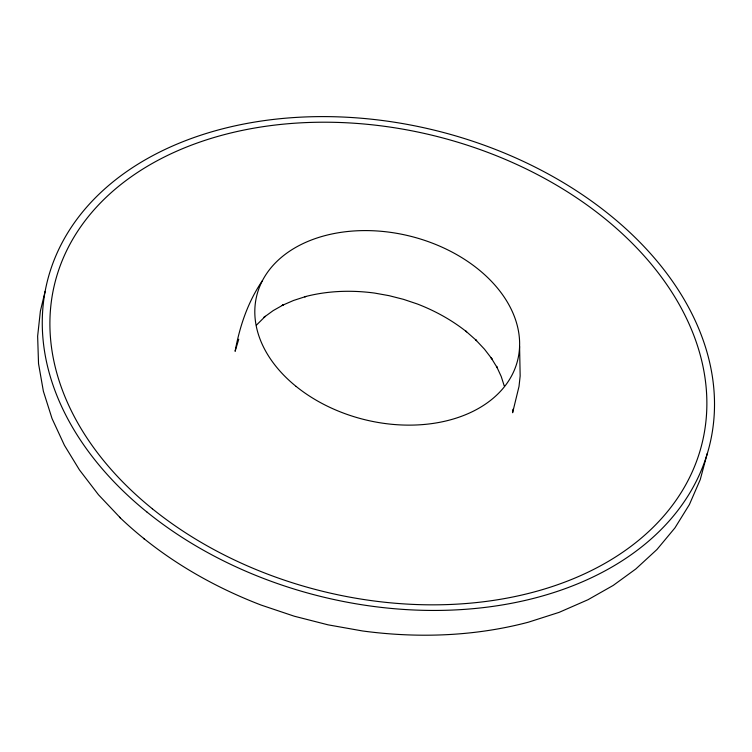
<?xml version="1.0" encoding="UTF-8"?>
<svg xmlns="http://www.w3.org/2000/svg" width="752" height="752" viewBox="0 0 752 752"><rect width="100%" height="100%" fill="white"/><g stroke="black" fill="none" stroke-linecap="round" stroke-linejoin="round"><path stroke-width="1.13" d="M512.996 409.248L512.61 412.726L519.012 386.443L520.158 375.991L519.585 346.39M45.12 291.4L40.382 311.121L37.638 336.191L38.531 363.648L43.372 391.228L52.048 418.573L64.437 445.316L79.449 469.906L98.465 494.741L120.499 518.043M707.247 453.475L700.253 479.588L689.424 504.507L674.929 527.904L656.975 549.486L635.816 568.973L613.209 585.423L587.961 599.739L559.131 612.354L528.412 622.186C474.427 636.474 417.745 638.363 362.539 630.966L328.069 624.837L294.333 616.226L261.141 605.078C208.962 585.065 160.044 555.972 119.587 517.226M238.751 339.227L235.113 351.297C239.738 326.161 247.869 302.003 262.373 280.722M256.394 325.165L265.343 316.301L263.971 317.316L273.202 310.595L283.513 304.757L282.179 305.406L293.581 300.452L305.829 296.495L304.663 296.777C327.421 290.751 351.325 289.952 374.599 293.073L389.019 295.658L403.514 299.352L417.351 303.987C435.023 310.802 451.783 320.023 466.625 331.829L465.826 331.124L476.646 340.684L475.725 339.866L484.476 349.191L491.996 358.977L491.103 357.755L497.232 367.794L496.527 366.327L501.236 376.526L504.197 385.814M143.463 538.338L144.252 539.052M296.109 386.415A134.382 94.526 13.9 0 0 515.985 365.839A134.382 94.526 13.9 0 0 349.548 231.315A134.382 94.526 13.9 0 0 296.109 386.415M147.119 512.178A341.135 239.954 13.9 0 0 705.263 459.933A341.135 239.954 13.9 0 0 282.78 118.449A341.135 239.954 13.9 0 0 147.119 512.178M152.374 508.803A333.38 234.502 13.9 0 0 697.828 457.742A333.38 234.502 13.9 0 0 284.952 124.014A333.38 234.502 13.9 0 0 152.374 508.803"/></g></svg>
